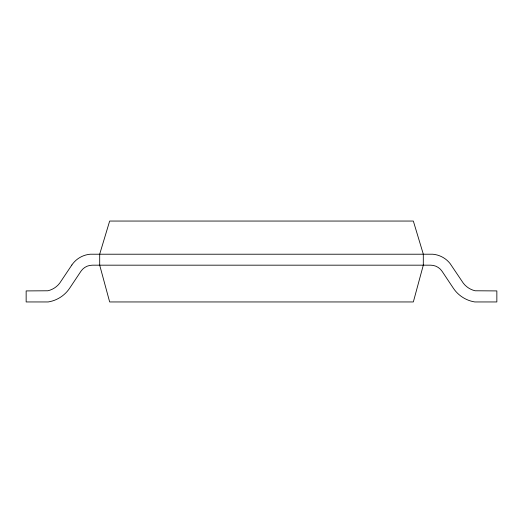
<?xml version="1.0" encoding="UTF-8"?>
<svg xmlns="http://www.w3.org/2000/svg" width="523" height="523" viewBox="0 0 523 523"><rect width="100%" height="100%" fill="white"/><g stroke="black" fill="none" stroke-linecap="round" stroke-linejoin="round"><path stroke-width="0.78" d="M423.303 265.174L413.34 301.948L109.66 301.948L99.697 265.174L99.697 254.145L109.66 221.052L413.34 221.052L423.303 254.145L423.303 265.174M71.854 264.998L59.681 283.185A20.842 20.842 0 0 1 47.868 290.775L26.15 290.919L26.15 301.948L48.214 301.948A31.883 31.883 0 0 0 69.703 288.14L80.915 271.3A13.729 13.729 0 0 1 92.342 265.181L430.658 265.174A13.729 13.729 0 0 1 442.085 271.3L453.297 288.14A31.883 31.883 0 0 0 474.786 301.948L496.85 301.948L496.85 290.919L475.132 290.775A20.842 20.842 0 0 1 463.319 283.185L450.087 263.54A24.771 24.771 0 0 0 432.684 254.217L90.316 254.217A24.771 24.771 0 0 0 72.913 263.54L71.854 264.998"/></g></svg>
